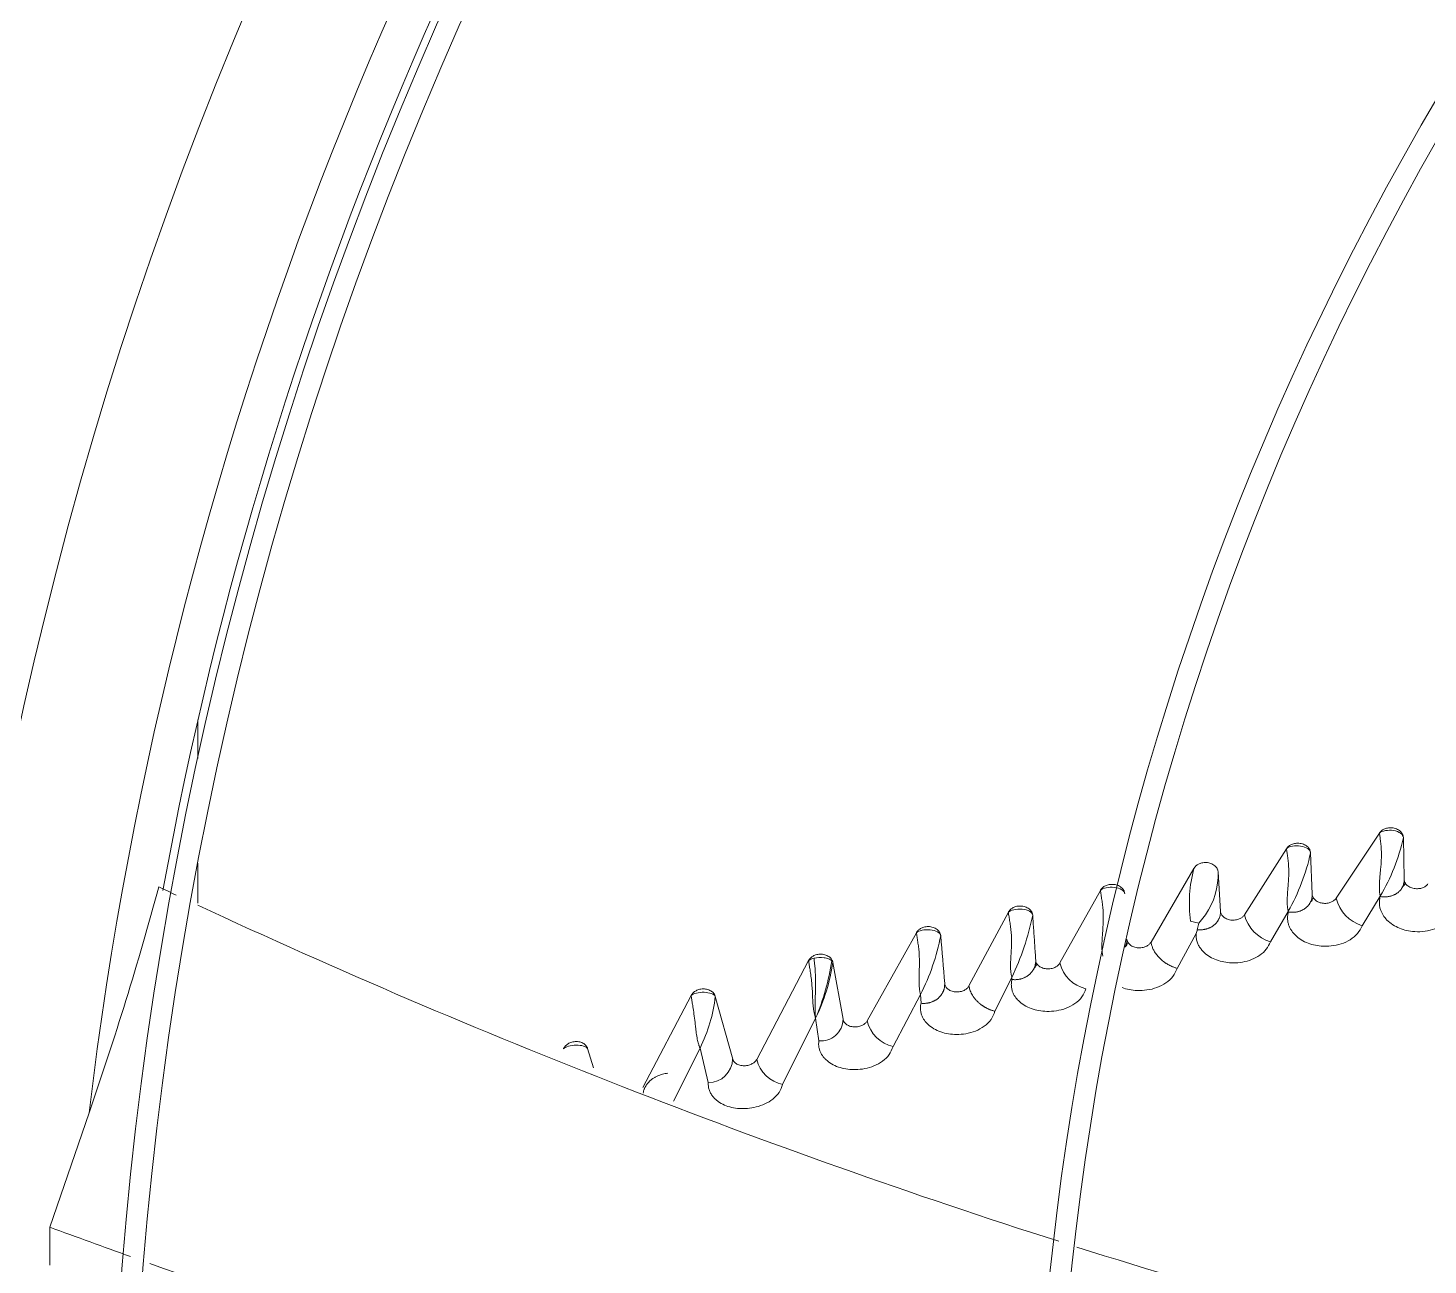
# Model space of a CAD drawing. Header units: millimetres. Extents: x 113490 to 142599, y -20467 to 115.
# Drawn here: x 127257.5 to 127424.1, y -11322.9 to -11175.8 of the extents above; entities that cross this region are included whole.
import ezdxf

# ---------------------------------------------------------------- set-up
doc = ezdxf.new("R2010")
doc.units = ezdxf.units.MM
doc.layers.add('DV3_0', color=7, linetype='Continuous')

msp = doc.modelspace()

# ---------------------------------------------------------------- linework, layer by layer
at = {"layer": 'DV3_0', "color": 7, "linetype": 'Continuous', "lineweight": 15}
for p, q in [((127277.75, -11262.66), (127277.75, -11258.08)), ((127413.17, -11279.31), (127418.33, -11271.54)), ((127402.27, -11281.28), (127407.27, -11273.41)), ((127421.17, -11272.11), (127421.27, -11277.05)), ((127410.13, -11273.91), (127410.33, -11278.83)), ((127277.75, -11279.88), (127277.75, -11275.14)), ((127391.15, -11284.52), (127396.25, -11275.75)), ((127399.13, -11276.17), (127399.41, -11280.86)), ((127380.31, -11287), (127385.13, -11278.36)), ((127416.27, -11282.58), (127418.42, -11279.05)), ((127418.42, -11279.05), (127418.42, -11279.1)), ((127369.49, -11289.73), (127374.18, -11280.96)), ((127397.61, -11281.27), (127396.83, -11282.25)), ((127405.35, -11284.47), (127407.48, -11280.86)), ((127407.48, -11280.86), (127407.48, -11280.94)), ((127357.37, -11293.9), (127363.24, -11283.4)), ((127396.34, -11282.16), (127395.86, -11282.02)), ((127396.83, -11282.25), (127396.34, -11282.16)), ((127396.83, -11282.25), (127396.65, -11283.04)), ((127394.25, -11287.64), (127396.5, -11283.51)), ((127344.24, -11298.47), (127350.41, -11286.72)), ((127353.3, -11286.94), (127354.5, -11293.7)), ((127372.57, -11292.74), (127374.59, -11288.73)), ((127374.59, -11288.73), (127374.6, -11288.97)), ((127330.7, -11301.82), (127336.44, -11290.88)), ((127339.3, -11290.98), (127341.38, -11298.43)), ((127360.45, -11296.95), (127363.73, -11290.76)), ((127363.73, -11290.76), (127363.78, -11291.79)), ((127347.32, -11301.45), (127351.24, -11293.56)), ((127351.24, -11293.56), (127351.63, -11296.27)), ((127324.11, -11297.17), (127324.8, -11299.46)), ((127334.35, -11303.43), (127337.5, -11297.12)), ((127337.5, -11297.12), (127338.47, -11301.24)), ((127264.79, -11304.82), (127260.12, -11318.43)), ((127260.12, -11318.43), (127260.11, -11322.94))]:
    msp.add_line(p, q, dxfattribs=at)
for centre, radius, start, end in [((127723.24, -11359.99), 551.5, 105.4775, 164.5225), ((127723.24, -11359.99), 477.5, 136.9802, 223.0198), ((127723.24, -11359.99), 456, 136.2282, 225.3442), ((127723.24, -11359.99), 453.5, 135.9912, 225.5589), ((127723.24, -11359.99), 457, 142.9574, 169.7123), ((127723.24, -11359.99), 343.5, 135.6595, 225.6229), ((127723.24, -11359.99), 346, 136.506, 225.3203), ((127397.35, -11266.67), 24.44, 329.5659, 347.1478), ((127385.77, -11268.59), 24.93, 330.5289, 347.6867), ((127411.61, -11279.86), 15.9, 165.003, 187.8068), ((127390.78, -11276.45), 8.36, 324.7902, 1.9143), ((126879.86, -11171.3), 407.44, 340.8691, 344.8259), ((127645.5, -10489.2), 872.25, 244.72539, 244.8747), ((127420.52, -11277.25), 0.897, 305.8843, 346.7145), ((127645.5, -10489.2), 872.25, 245.06175, 252.29143), ((127409.54, -11279), 0.942, 307.5746, 346.4297), ((127417.68, -11278.14), 4.66, 194.5439, 252.336), ((127345.41, -11274.85), 32.31, 334.5614, 348.4556), ((127406.63, -11280.15), 4.51, 194.4909, 253.53), ((127402.3, -11285.08), 6, 160.0566, 164.81), ((127339.3, -11278.52), 27.33, 333.3816, 348.9599), ((122229.05, -11718.43), 5155.43, 4.77297, 4.83658), ((127387.37, -11284.29), 1.07, 310.8387, 346.4287), ((127326.1, -11282.85), 27.33, 336.9148, 351.8402), ((127330.14, -11283.39), 23.43, 334.2626, 351.2768), ((127376.49, -11286.79), 1.11, 312.1124, 346.0877), ((127384.25, -11286.11), 4.04, 192.7941, 257.8316), ((127321.4, -11289.05), 18, 333.3669, 353.8444), ((127351.88, -11293.66), 2.62, 264.4516, 359.0626), ((127361.37, -11292.94), 4.11, 193.4011, 257.0944), ((127338.51, -11298.37), 2.86, 269.126, 358.8663), ((127348.1, -11297.57), 3.96, 193.2376, 258.7539), ((127921.03, -9514.29), 1921.39, 249.88091, 250.18566), ((127645.5, -10489.2), 872.25, 252.43948, 259.62023), ((127921.03, -9514.29), 1921.39, 250.25788, 253.58726)]:
    msp.add_arc(centre, radius, start, end, dxfattribs=at)
at = {"layer": 'DV3_0', "color": 7, "linetype": 'Continuous', "lineweight": 20}
for centre, radius, start, end in [((127723.24, -11359.99), 461.75, 142.7915, 173.1384), ((127351.3, -11287.82), 1.41, 100.2143, 128.8732), ((127352.86, -11287.08), 0.461, 17.1263, 49.6164)]:
    msp.add_arc(centre, radius, start, end, dxfattribs=at)
at = {"layer": 'DV3_0', "color": 7, "linetype": 'Continuous', "lineweight": 15}
for points, knots in [([(127418.42, -11279.05), (127418.41, -11279), (127418.39, -11278.9), (127418.36, -11278.74), (127418.34, -11278.57), (127418.32, -11278.4), (127418.31, -11278.11), (127418.32, -11277.64), (127418.36, -11277.01), (127418.41, -11276.38), (127418.46, -11275.88), (127418.51, -11275.38), (127418.54, -11274.87), (127418.56, -11274.33), (127418.56, -11273.9), (127418.55, -11273.55), (127418.53, -11273.21), (127418.5, -11272.89), (127418.47, -11272.59), (127418.43, -11272.3), (127418.39, -11272.03), (127418.36, -11271.77), (127418.34, -11271.62), (127418.33, -11271.54)], [0, 0, 0, 0, 0.022409, 0.045589, 0.069571, 0.094381, 0.120045, 0.191549, 0.285493, 0.377196, 0.444191, 0.486257, 0.570457, 0.643705, 0.688578, 0.731351, 0.772306, 0.811765, 0.850086, 0.887654, 0.924879, 0.962184, 1, 1, 1, 1]), ([(127418.33, -11271.54), (127418.34, -11271.52), (127418.37, -11271.48), (127418.43, -11271.41), (127418.49, -11271.35), (127418.58, -11271.27), (127418.7, -11271.17), (127418.87, -11271.08), (127419.06, -11271), (127419.38, -11270.92), (127419.73, -11270.9), (127420.09, -11270.96), (127420.35, -11271.05), (127420.59, -11271.17), (127420.8, -11271.33), (127420.96, -11271.5), (127421.07, -11271.68), (127421.13, -11271.84), (127421.17, -11271.97), (127421.17, -11272.06), (127421.17, -11272.11)], [0, 0, 0, 0, 0.024134, 0.04836, 0.072806, 0.097596, 0.147346, 0.197463, 0.253452, 0.310188, 0.44873, 0.519838, 0.591578, 0.663957, 0.735397, 0.803684, 0.871681, 0.915225, 0.957782, 1, 1, 1, 1]), ([(127418.33, -11271.54), (127418.48, -11271.41), (127418.74, -11271.31), (127419.34, -11271.2), (127419.69, -11271.19), (127420.34, -11271.3), (127420.64, -11271.42), (127421.05, -11271.72), (127421.17, -11271.91), (127421.17, -11272.11)], [0, 0, 0, 0, 0.25, 0.25, 0.5, 0.5, 0.75, 0.75, 1, 1, 1, 1]), ([(127407.27, -11273.41), (127407.29, -11273.38), (127407.32, -11273.34), (127407.37, -11273.27), (127407.43, -11273.2), (127407.51, -11273.12), (127407.63, -11273.03), (127407.8, -11272.93), (127407.99, -11272.85), (127408.31, -11272.76), (127408.66, -11272.73), (127409.03, -11272.79), (127409.29, -11272.87), (127409.53, -11272.99), (127409.74, -11273.14), (127409.91, -11273.31), (127410.02, -11273.48), (127410.08, -11273.64), (127410.12, -11273.77), (127410.13, -11273.86), (127410.13, -11273.91)], [0, 0, 0, 0, 0.024029, 0.048159, 0.072516, 0.097221, 0.146847, 0.196862, 0.252882, 0.309652, 0.448785, 0.520176, 0.59216, 0.664628, 0.736101, 0.804272, 0.872116, 0.915511, 0.957922, 1, 1, 1, 1]), ([(127407.27, -11273.41), (127407.42, -11273.28), (127407.67, -11273.17), (127408.27, -11273.05), (127408.62, -11273.04), (127409.28, -11273.14), (127409.58, -11273.25), (127410, -11273.54), (127410.12, -11273.72), (127410.13, -11273.91)], [0, 0, 0, 0, 0.25, 0.25, 0.5, 0.5, 0.75, 0.75, 1, 1, 1, 1]), ([(127407.48, -11280.86), (127407.47, -11280.81), (127407.44, -11280.71), (127407.41, -11280.55), (127407.39, -11280.39), (127407.37, -11280.22), (127407.35, -11279.93), (127407.35, -11279.48), (127407.38, -11278.85), (127407.42, -11278.23), (127407.46, -11277.73), (127407.5, -11277.24), (127407.53, -11276.73), (127407.54, -11276.19), (127407.53, -11275.76), (127407.51, -11275.41), (127407.49, -11275.08), (127407.46, -11274.76), (127407.42, -11274.45), (127407.38, -11274.17), (127407.34, -11273.89), (127407.3, -11273.64), (127407.28, -11273.48), (127407.27, -11273.41)], [0, 0, 0, 0, 0.022201, 0.045152, 0.068882, 0.093418, 0.118782, 0.189613, 0.28218, 0.374375, 0.441059, 0.481971, 0.566408, 0.639815, 0.684963, 0.728061, 0.769391, 0.809271, 0.848051, 0.886111, 0.923847, 0.961672, 1, 1, 1, 1]), ([(127396.25, -11275.75), (127396.27, -11275.72), (127396.31, -11275.67), (127396.36, -11275.59), (127396.42, -11275.52), (127396.51, -11275.43), (127396.62, -11275.34), (127396.85, -11275.21), (127397.13, -11275.1), (127397.46, -11275.05), (127397.73, -11275.04), (127398.01, -11275.08), (127398.28, -11275.16), (127398.52, -11275.27), (127398.73, -11275.42), (127398.9, -11275.59), (127399.01, -11275.76), (127399.08, -11275.91), (127399.12, -11276.04), (127399.13, -11276.13), (127399.13, -11276.17)], [0, 0, 0, 0, 0.028167, 0.055348, 0.081659, 0.107229, 0.154212, 0.202321, 0.315456, 0.382435, 0.455458, 0.52668, 0.598478, 0.669805, 0.740218, 0.808365, 0.876005, 0.918304, 0.959423, 1, 1, 1, 1]), ([(127385.13, -11278.36), (127385.14, -11278.34), (127385.17, -11278.29), (127385.22, -11278.22), (127385.27, -11278.16), (127385.35, -11278.07), (127385.47, -11277.97), (127385.63, -11277.86), (127385.82, -11277.77), (127386.13, -11277.67), (127386.5, -11277.63), (127386.87, -11277.67), (127387.14, -11277.74), (127387.39, -11277.86), (127387.61, -11278), (127387.78, -11278.17), (127387.9, -11278.34), (127387.97, -11278.5), (127388, -11278.63), (127388.01, -11278.72), (127388.02, -11278.77)], [0, 0, 0, 0, 0.023863, 0.047824, 0.072015, 0.09656, 0.145727, 0.195355, 0.251243, 0.307931, 0.448733, 0.521024, 0.59385, 0.666733, 0.738421, 0.806257, 0.87365, 0.91656, 0.958451, 1, 1, 1, 1]), ([(127385.13, -11278.36), (127385.26, -11278.24), (127385.51, -11278.12), (127386.11, -11277.99), (127386.46, -11277.98), (127387.13, -11278.05), (127387.44, -11278.15), (127387.88, -11278.42), (127388.01, -11278.59), (127388.02, -11278.77)], [0, 0, 0, 0, 0.25, 0.25, 0.5, 0.5, 0.75, 0.75, 1, 1, 1, 1]), ([(127385.43, -11286.19), (127385.42, -11286.14), (127385.39, -11286.03), (127385.36, -11285.87), (127385.34, -11285.7), (127385.32, -11285.52), (127385.3, -11285.21), (127385.3, -11284.73), (127385.33, -11284.08), (127385.38, -11283.43), (127385.42, -11282.91), (127385.45, -11282.39), (127385.47, -11281.86), (127385.47, -11281.31), (127385.45, -11280.86), (127385.42, -11280.49), (127385.39, -11280.15), (127385.34, -11279.81), (127385.3, -11279.49), (127385.25, -11279.18), (127385.2, -11278.89), (127385.16, -11278.61), (127385.14, -11278.45), (127385.13, -11278.36)], [0, 0, 0, 0, 0.022237, 0.045248, 0.069066, 0.093718, 0.119229, 0.190368, 0.28422, 0.374892, 0.441624, 0.484155, 0.567317, 0.639831, 0.684339, 0.726905, 0.76784, 0.807487, 0.846217, 0.884424, 0.922516, 0.960904, 1, 1, 1, 1]), ([(127418.42, -11279.1), (127418.47, -11279.11), (127418.56, -11279.12), (127418.71, -11279.13), (127418.86, -11279.14), (127419, -11279.14), (127419.14, -11279.13), (127419.28, -11279.12), (127419.42, -11279.1), (127419.56, -11279.07), (127419.69, -11279.04), (127419.82, -11279), (127419.94, -11278.95), (127420.07, -11278.9), (127420.18, -11278.84), (127420.3, -11278.78), (127420.4, -11278.71), (127420.51, -11278.64), (127420.6, -11278.56), (127420.7, -11278.47), (127420.78, -11278.39), (127420.86, -11278.29), (127420.93, -11278.2), (127421, -11278.09), (127421.06, -11277.99), (127421.11, -11277.88), (127421.15, -11277.77), (127421.19, -11277.65), (127421.22, -11277.54), (127421.25, -11277.42), (127421.26, -11277.3), (127421.27, -11277.17), (127421.27, -11277.09), (127421.27, -11277.05)], [0, 0, 0, 0, 0.030624, 0.061201, 0.091776, 0.122388, 0.153068, 0.183841, 0.214727, 0.245741, 0.276895, 0.308198, 0.339656, 0.371275, 0.403058, 0.43501, 0.467136, 0.499442, 0.53193, 0.564598, 0.597438, 0.630439, 0.663587, 0.696868, 0.730267, 0.763765, 0.797349, 0.831004, 0.864717, 0.898478, 0.93228, 0.96612, 1, 1, 1, 1]), ([(127421.27, -11277.05), (127421.27, -11277.11), (127421.28, -11277.24), (127421.38, -11277.5), (127421.61, -11277.79), (127422.04, -11278.05), (127422.57, -11278.18), (127423.1, -11278.17), (127423.55, -11278.04), (127423.83, -11277.87), (127424, -11277.72), (127424.07, -11277.63), (127424.1, -11277.59)], [0, 0, 0, 0, 0.062043, 0.124815, 0.256609, 0.396962, 0.54245, 0.683803, 0.801715, 0.902665, 0.951541, 1, 1, 1, 1]), ([(127407.48, -11280.94), (127407.53, -11280.95), (127407.62, -11280.96), (127407.77, -11280.97), (127407.92, -11280.98), (127408.06, -11280.97), (127408.2, -11280.96), (127408.34, -11280.95), (127408.48, -11280.93), (127408.62, -11280.9), (127408.75, -11280.86), (127408.88, -11280.82), (127409, -11280.77), (127409.13, -11280.72), (127409.24, -11280.66), (127409.36, -11280.59), (127409.46, -11280.52), (127409.57, -11280.44), (127409.66, -11280.36), (127409.75, -11280.27), (127409.84, -11280.18), (127409.92, -11280.09), (127409.99, -11279.99), (127410.05, -11279.89), (127410.11, -11279.78), (127410.17, -11279.67), (127410.21, -11279.56), (127410.25, -11279.44), (127410.28, -11279.32), (127410.3, -11279.2), (127410.32, -11279.08), (127410.33, -11278.95), (127410.33, -11278.87), (127410.33, -11278.83)], [0, 0, 0, 0, 0.03052, 0.060997, 0.091475, 0.121995, 0.152587, 0.183277, 0.214087, 0.245032, 0.276126, 0.307376, 0.338791, 0.370375, 0.402134, 0.434072, 0.466194, 0.498504, 0.531007, 0.563699, 0.59657, 0.629611, 0.662807, 0.696143, 0.729602, 0.763169, 0.796826, 0.83056, 0.864356, 0.898204, 0.932096, 0.966028, 1, 1, 1, 1]), ([(127410.33, -11278.83), (127410.33, -11278.89), (127410.35, -11279.02), (127410.45, -11279.27), (127410.69, -11279.56), (127411.12, -11279.81), (127411.66, -11279.93), (127412.19, -11279.9), (127412.63, -11279.76), (127412.9, -11279.59), (127413.07, -11279.44), (127413.14, -11279.35), (127413.17, -11279.31)], [0, 0, 0, 0, 0.061808, 0.124342, 0.255812, 0.396242, 0.54227, 0.68426, 0.802287, 0.903034, 0.951693, 1, 1, 1, 1]), ([(127418.42, -11279.1), (127418.38, -11279.27), (127418.31, -11279.61), (127418.32, -11280.1), (127418.4, -11280.54), (127418.54, -11280.92), (127418.71, -11281.24), (127418.89, -11281.51), (127419.37, -11282.1), (127420.42, -11282.86), (127422.03, -11283.28), (127423.46, -11283.3), (127424.67, -11283.07), (127425.77, -11282.59), (127426.69, -11281.87), (127427.03, -11281.24), (127427.19, -11280.93)], [0, 0, 0, 0, 0.048201, 0.09227, 0.132334, 0.168466, 0.200643, 0.228802, 0.25286, 0.399444, 0.537774, 0.628473, 0.721072, 0.814191, 0.907038, 1, 1, 1, 1]), ([(127374.18, -11280.96), (127374.19, -11280.94), (127374.21, -11280.89), (127374.26, -11280.82), (127374.32, -11280.75), (127374.39, -11280.67), (127374.51, -11280.57), (127374.67, -11280.46), (127374.85, -11280.36), (127375.16, -11280.25), (127375.53, -11280.21), (127375.9, -11280.24), (127376.18, -11280.31), (127376.43, -11280.42), (127376.65, -11280.56), (127376.83, -11280.73), (127376.94, -11280.9), (127377.02, -11281.05), (127377.06, -11281.19), (127377.07, -11281.28), (127377.07, -11281.32)], [0, 0, 0, 0, 0.023808, 0.047726, 0.071885, 0.096412, 0.145198, 0.194482, 0.250252, 0.306836, 0.44823, 0.520887, 0.594068, 0.667165, 0.739009, 0.806802, 0.874094, 0.916845, 0.958589, 1, 1, 1, 1]), ([(127374.18, -11280.96), (127374.3, -11280.84), (127374.54, -11280.73), (127375.14, -11280.6), (127375.49, -11280.58), (127376.16, -11280.64), (127376.47, -11280.73), (127376.92, -11280.98), (127377.06, -11281.15), (127377.07, -11281.32)], [0, 0, 0, 0, 0.25, 0.25, 0.5, 0.5, 0.75, 0.75, 1, 1, 1, 1]), ([(127374.59, -11288.73), (127374.58, -11288.68), (127374.55, -11288.58), (127374.52, -11288.42), (127374.49, -11288.25), (127374.47, -11288.07), (127374.44, -11287.78), (127374.43, -11287.31), (127374.45, -11286.66), (127374.49, -11286.02), (127374.52, -11285.5), (127374.54, -11284.99), (127374.55, -11284.46), (127374.54, -11283.91), (127374.52, -11283.47), (127374.49, -11283.1), (127374.45, -11282.76), (127374.4, -11282.42), (127374.35, -11282.1), (127374.3, -11281.79), (127374.25, -11281.5), (127374.2, -11281.22), (127374.19, -11281.05), (127374.18, -11280.96)], [0, 0, 0, 0, 0.022002, 0.044764, 0.068319, 0.092694, 0.117911, 0.188328, 0.280844, 0.371809, 0.438209, 0.479748, 0.562928, 0.635555, 0.680347, 0.723252, 0.76458, 0.804675, 0.843903, 0.882652, 0.921318, 0.960302, 1, 1, 1, 1]), ([(127377.07, -11281.32), (127377.09, -11281.62), (127377.13, -11282.21), (127377.19, -11283.1), (127377.25, -11283.99), (127377.31, -11284.88), (127377.37, -11285.78), (127377.41, -11286.38), (127377.43, -11286.68)], [0, 0, 0, 0, 0.163352, 0.328023, 0.494015, 0.661335, 0.829994, 1, 1, 1, 1]), ([(127396.65, -11283.04), (127396.7, -11283.04), (127396.8, -11283.05), (127396.94, -11283.06), (127397.08, -11283.06), (127397.22, -11283.05), (127397.36, -11283.03), (127397.5, -11283.01), (127397.63, -11282.98), (127397.76, -11282.95), (127397.89, -11282.91), (127398.01, -11282.87), (127398.14, -11282.81), (127398.25, -11282.76), (127398.37, -11282.69), (127398.48, -11282.63), (127398.58, -11282.55), (127398.68, -11282.48), (127398.77, -11282.39), (127398.86, -11282.3), (127398.94, -11282.21), (127399.02, -11282.12), (127399.08, -11282.02), (127399.15, -11281.91), (127399.21, -11281.81), (127399.26, -11281.69), (127399.3, -11281.58), (127399.34, -11281.47), (127399.37, -11281.35), (127399.39, -11281.23), (127399.4, -11281.11), (127399.41, -11280.98), (127399.41, -11280.9), (127399.41, -11280.86)], [0, 0, 0, 0, 0.030265, 0.060513, 0.090787, 0.121122, 0.15155, 0.182096, 0.21278, 0.243616, 0.274618, 0.305794, 0.337151, 0.368694, 0.400427, 0.432355, 0.464482, 0.496811, 0.529346, 0.562081, 0.595008, 0.628116, 0.661391, 0.694819, 0.728381, 0.762063, 0.795848, 0.82972, 0.863667, 0.897675, 0.931737, 0.965846, 1, 1, 1, 1]), ([(127399.41, -11280.86), (127399.42, -11280.92), (127399.44, -11281.05), (127399.54, -11281.29), (127399.79, -11281.58), (127400.23, -11281.82), (127400.77, -11281.93), (127401.3, -11281.89), (127401.73, -11281.75), (127402.01, -11281.57), (127402.17, -11281.41), (127402.23, -11281.32), (127402.27, -11281.28)], [0, 0, 0, 0, 0.061572, 0.123849, 0.255018, 0.395564, 0.542157, 0.684789, 0.802921, 0.903424, 0.951914, 1, 1, 1, 1]), ([(127407.48, -11280.94), (127407.44, -11281.11), (127407.38, -11281.44), (127407.39, -11281.92), (127407.48, -11282.35), (127407.62, -11282.72), (127407.79, -11283.05), (127407.98, -11283.32), (127408.47, -11283.91), (127409.55, -11284.65), (127411.17, -11285.03), (127412.6, -11285.02), (127413.79, -11284.77), (127414.88, -11284.27), (127415.79, -11283.53), (127416.11, -11282.89), (127416.27, -11282.58)], [0, 0, 0, 0, 0.046866, 0.089983, 0.129484, 0.165451, 0.19787, 0.226685, 0.25182, 0.39873, 0.538192, 0.627822, 0.719907, 0.813023, 0.906239, 1, 1, 1, 1]), ([(127363.24, -11283.4), (127363.25, -11283.38), (127363.28, -11283.33), (127363.32, -11283.26), (127363.37, -11283.2), (127363.45, -11283.11), (127363.56, -11283.01), (127363.72, -11282.91), (127363.91, -11282.81), (127364.22, -11282.7), (127364.58, -11282.66), (127364.95, -11282.69), (127365.22, -11282.76), (127365.48, -11282.86), (127365.69, -11283), (127365.87, -11283.17), (127365.99, -11283.33), (127366.06, -11283.49), (127366.11, -11283.62), (127366.12, -11283.71), (127366.12, -11283.75)], [0, 0, 0, 0, 0.023224, 0.046559, 0.070122, 0.094029, 0.142577, 0.19164, 0.247919, 0.304972, 0.44783, 0.520778, 0.594184, 0.66739, 0.739327, 0.807118, 0.874376, 0.917068, 0.958723, 1, 1, 1, 1]), ([(127363.24, -11283.4), (127363.37, -11283.28), (127363.61, -11283.17), (127364.2, -11283.05), (127364.55, -11283.03), (127365.21, -11283.1), (127365.52, -11283.18), (127365.97, -11283.43), (127366.11, -11283.58), (127366.12, -11283.75)], [0, 0, 0, 0, 0.25, 0.25, 0.5, 0.5, 0.75, 0.75, 1, 1, 1, 1]), ([(127363.73, -11290.76), (127363.72, -11290.72), (127363.69, -11290.62), (127363.65, -11290.47), (127363.62, -11290.31), (127363.6, -11290.15), (127363.57, -11289.87), (127363.54, -11289.43), (127363.55, -11288.83), (127363.56, -11288.23), (127363.58, -11287.74), (127363.59, -11287.27), (127363.59, -11286.77), (127363.58, -11286.24), (127363.56, -11285.81), (127363.53, -11285.46), (127363.49, -11285.13), (127363.44, -11284.8), (127363.4, -11284.49), (127363.35, -11284.19), (127363.31, -11283.91), (127363.27, -11283.64), (127363.25, -11283.48), (127363.24, -11283.4)], [0, 0, 0, 0, 0.021649, 0.044054, 0.067247, 0.091253, 0.116094, 0.185169, 0.275206, 0.366062, 0.431165, 0.470125, 0.553471, 0.626346, 0.672137, 0.716118, 0.758577, 0.799825, 0.840195, 0.880037, 0.91971, 0.959577, 1, 1, 1, 1]), ([(127388.07, -11285.12), (127388.08, -11285.08), (127388.12, -11285.01), (127388.16, -11284.9), (127388.2, -11284.78), (127388.23, -11284.66), (127388.25, -11284.54), (127388.27, -11284.41), (127388.27, -11284.28), (127388.27, -11284.2), (127388.27, -11284.15)], [0.7337345, 0.7337345, 0.7337345, 0.7337345, 0.7628649, 0.7965844, 0.8303767, 0.8642271, 0.8981227, 0.9320539, 0.9660139, 1, 1, 1, 1]), ([(127388.27, -11284.15), (127388.27, -11284.18), (127388.28, -11284.23), (127388.29, -11284.31), (127388.31, -11284.38), (127388.34, -11284.45), (127388.4, -11284.56), (127388.49, -11284.7), (127388.66, -11284.86), (127388.86, -11284.99), (127389.19, -11285.13), (127389.65, -11285.22), (127390.11, -11285.18), (127390.43, -11285.08), (127390.63, -11284.99), (127390.8, -11284.89), (127390.94, -11284.78), (127391.06, -11284.66), (127391.12, -11284.57), (127391.15, -11284.52)], [0, 0, 0, 0, 0.024403, 0.048716, 0.073078, 0.097627, 0.122498, 0.187206, 0.253061, 0.322964, 0.39398, 0.541384, 0.684938, 0.744578, 0.803456, 0.853954, 0.903766, 0.952151, 1, 1, 1, 1]), ([(127394.25, -11287.64), (127394.2, -11287.63), (127394.09, -11287.59), (127393.93, -11287.54), (127393.78, -11287.48), (127393.64, -11287.42), (127393.51, -11287.36), (127393.39, -11287.3), (127393.27, -11287.24), (127393.16, -11287.18), (127393.06, -11287.12), (127392.97, -11287.06), (127392.88, -11287.01), (127392.8, -11286.95), (127392.73, -11286.9), (127392.66, -11286.85), (127392.61, -11286.81), (127392.56, -11286.77), (127392.51, -11286.73), (127392.47, -11286.7), (127392.44, -11286.67), (127392.41, -11286.64), (127392.39, -11286.62), (127392.37, -11286.61), (127392.36, -11286.6), (127392.28, -11286.52), (127392.14, -11286.39), (127391.95, -11286.19), (127391.78, -11285.99), (127391.64, -11285.79), (127391.52, -11285.59), (127391.42, -11285.4), (127391.34, -11285.21), (127391.27, -11285.03), (127391.21, -11284.85), (127391.17, -11284.68), (127391.16, -11284.58), (127391.15, -11284.52)], [0, 0, 0, 0, 0.034123, 0.06675, 0.09792, 0.12766, 0.15599, 0.182924, 0.208471, 0.232639, 0.255429, 0.276844, 0.296882, 0.315543, 0.332825, 0.348723, 0.363236, 0.376358, 0.388086, 0.398416, 0.407345, 0.414868, 0.420982, 0.425684, 0.428973, 0.430847, 0.490957, 0.549235, 0.605761, 0.660585, 0.713745, 0.765274, 0.815208, 0.863593, 0.91048, 0.955927, 1, 1, 1, 1]), ([(127396.5, -11283.51), (127396.5, -11283.68), (127396.5, -11284.01), (127396.62, -11284.49), (127396.8, -11284.91), (127397.04, -11285.29), (127397.32, -11285.62), (127397.93, -11286.18), (127399.11, -11286.81), (127400.7, -11287.04), (127402.05, -11286.93), (127403.14, -11286.63), (127404.12, -11286.11), (127404.93, -11285.38), (127405.21, -11284.78), (127405.35, -11284.48)], [0, 0, 0, 0, 0.04854, 0.0945, 0.138055, 0.179268, 0.218149, 0.254623, 0.40285, 0.546551, 0.633793, 0.723693, 0.814955, 0.906909, 1, 1, 1, 1]), ([(127350.41, -11286.72), (127350.42, -11286.69), (127350.45, -11286.65), (127350.49, -11286.58), (127350.54, -11286.51), (127350.61, -11286.43), (127350.72, -11286.33), (127350.87, -11286.22), (127351.04, -11286.12), (127351.34, -11286), (127351.69, -11285.94), (127352.06, -11285.96), (127352.33, -11286.01), (127352.59, -11286.11), (127352.82, -11286.23), (127353.01, -11286.39), (127353.13, -11286.54), (127353.22, -11286.69), (127353.27, -11286.81), (127353.29, -11286.9), (127353.3, -11286.94)], [0, 0, 0, 0, 0.023193, 0.046564, 0.070228, 0.094297, 0.142095, 0.190415, 0.245993, 0.302304, 0.444824, 0.518345, 0.592326, 0.666155, 0.738761, 0.807216, 0.87511, 0.917452, 0.958876, 1, 1, 1, 1]), ([(127351.24, -11293.56), (127351.23, -11293.52), (127351.19, -11293.43), (127351.15, -11293.29), (127351.11, -11293.13), (127351.07, -11292.96), (127351.03, -11292.77), (127351, -11292.56), (127350.97, -11292.34), (127350.94, -11292.1), (127350.91, -11291.72), (127350.89, -11291.27), (127350.87, -11290.83), (127350.86, -11290.47), (127350.84, -11290.13), (127350.81, -11289.74), (127350.77, -11289.23), (127350.7, -11288.58), (127350.6, -11287.96), (127350.53, -11287.53), (127350.48, -11287.24), (127350.44, -11286.97), (127350.42, -11286.8), (127350.41, -11286.72)], [0, 0, 0, 0, 0.021582, 0.044993, 0.070281, 0.097487, 0.126644, 0.157785, 0.190935, 0.22612, 0.263363, 0.35736, 0.420759, 0.452963, 0.510655, 0.563618, 0.611913, 0.723706, 0.825547, 0.868701, 0.911913, 0.955557, 1, 1, 1, 1]), ([(127351.05, -11286.43), (127351.06, -11286.57), (127351.1, -11286.89), (127351.17, -11287.56), (127351.23, -11288.4), (127351.24, -11289.35), (127351.22, -11290.26), (127351.2, -11291.14), (127351.17, -11291.99), (127351.18, -11292.81), (127351.21, -11293.32), (127351.24, -11293.56)], [0, 0, 0, 0, 0.062498, 0.125002, 0.250008, 0.375015, 0.500022, 0.625029, 0.750035, 0.875042, 1, 1, 1, 1]), ([(127374.6, -11288.97), (127374.65, -11288.97), (127374.75, -11288.98), (127374.89, -11288.99), (127375.04, -11288.99), (127375.18, -11288.98), (127375.33, -11288.96), (127375.47, -11288.94), (127375.6, -11288.91), (127375.74, -11288.88), (127375.87, -11288.84), (127376, -11288.79), (127376.12, -11288.73), (127376.25, -11288.67), (127376.36, -11288.61), (127376.47, -11288.53), (127376.58, -11288.46), (127376.68, -11288.37), (127376.77, -11288.29), (127376.86, -11288.19), (127376.95, -11288.1), (127377.02, -11288), (127377.09, -11287.89), (127377.16, -11287.78), (127377.22, -11287.67), (127377.27, -11287.56), (127377.31, -11287.44), (127377.35, -11287.32), (127377.38, -11287.19), (127377.4, -11287.07), (127377.42, -11286.94), (127377.43, -11286.81), (127377.43, -11286.73), (127377.43, -11286.68)], [0, 0, 0, 0, 0.030308, 0.060567, 0.09083, 0.121138, 0.151527, 0.182026, 0.21266, 0.243447, 0.274401, 0.305534, 0.336854, 0.368368, 0.400081, 0.431998, 0.464123, 0.496463, 0.529018, 0.561781, 0.594743, 0.627891, 0.661209, 0.69468, 0.728285, 0.762007, 0.795828, 0.82973, 0.863698, 0.897718, 0.931779, 0.965875, 1, 1, 1, 1]), ([(127377.43, -11286.68), (127377.43, -11286.75), (127377.45, -11286.87), (127377.56, -11287.12), (127377.81, -11287.4), (127378.27, -11287.63), (127378.82, -11287.72), (127379.36, -11287.67), (127379.8, -11287.5), (127380.07, -11287.31), (127380.22, -11287.14), (127380.28, -11287.05), (127380.31, -11287)], [0, 0, 0, 0, 0.060685, 0.122132, 0.252219, 0.393086, 0.541388, 0.685757, 0.80418, 0.904063, 0.952325, 1, 1, 1, 1]), ([(127387.7, -11289.92), (127388.26, -11290.13), (127389.26, -11290.32), (127390.69, -11290.25), (127391.87, -11289.96), (127392.95, -11289.42), (127393.83, -11288.63), (127394.11, -11287.97), (127394.25, -11287.64)], [0.3972733, 0.3972733, 0.3972733, 0.3972733, 0.5378895, 0.6256928, 0.7171017, 0.8104865, 0.9045782, 1, 1, 1, 1]), ([(127336.44, -11290.88), (127336.45, -11290.85), (127336.48, -11290.79), (127336.54, -11290.7), (127336.61, -11290.62), (127336.68, -11290.54), (127336.76, -11290.47), (127336.87, -11290.39), (127337.02, -11290.3), (127337.23, -11290.2), (127337.46, -11290.13), (127337.73, -11290.09), (127338.01, -11290.08), (127338.28, -11290.12), (127338.54, -11290.2), (127338.77, -11290.31), (127338.96, -11290.45), (127339.1, -11290.59), (127339.2, -11290.73), (127339.26, -11290.85), (127339.29, -11290.93), (127339.3, -11290.98)], [0, 0, 0, 0, 0.030288, 0.060436, 0.090667, 0.121199, 0.152246, 0.184013, 0.239268, 0.295142, 0.366703, 0.438927, 0.513041, 0.58743, 0.661711, 0.734892, 0.803943, 0.872398, 0.915766, 0.958092, 1, 1, 1, 1]), ([(127363.78, -11291.79), (127363.83, -11291.8), (127363.93, -11291.81), (127364.08, -11291.81), (127364.22, -11291.81), (127364.37, -11291.8), (127364.51, -11291.78), (127364.65, -11291.76), (127364.78, -11291.73), (127364.92, -11291.69), (127365.05, -11291.64), (127365.18, -11291.59), (127365.3, -11291.54), (127365.42, -11291.48), (127365.54, -11291.41), (127365.65, -11291.33), (127365.75, -11291.26), (127365.86, -11291.17), (127365.95, -11291.08), (127366.04, -11290.99), (127366.12, -11290.89), (127366.2, -11290.79), (127366.27, -11290.68), (127366.33, -11290.57), (127366.39, -11290.45), (127366.44, -11290.34), (127366.49, -11290.22), (127366.53, -11290.1), (127366.56, -11289.97), (127366.58, -11289.84), (127366.59, -11289.72), (127366.6, -11289.59), (127366.6, -11289.5), (127366.6, -11289.45)], [0, 0, 0, 0, 0.030136, 0.060229, 0.09033, 0.120484, 0.150727, 0.181089, 0.211596, 0.242267, 0.273117, 0.304158, 0.335401, 0.366851, 0.398516, 0.4304, 0.462508, 0.494847, 0.527415, 0.560208, 0.593214, 0.626421, 0.659811, 0.693369, 0.727075, 0.76091, 0.794856, 0.828896, 0.863012, 0.89719, 0.93142, 0.965692, 1, 1, 1, 1]), ([(127366.6, -11289.45), (127366.61, -11289.52), (127366.63, -11289.64), (127366.75, -11289.89), (127367, -11290.16), (127367.47, -11290.39), (127368.02, -11290.48), (127368.56, -11290.41), (127369, -11290.23), (127369.26, -11290.04), (127369.41, -11289.87), (127369.47, -11289.78), (127369.49, -11289.73)], [0, 0, 0, 0, 0.060575, 0.121864, 0.251873, 0.393076, 0.542041, 0.686902, 0.805201, 0.904632, 0.952595, 1, 1, 1, 1]), ([(127372.57, -11292.74), (127372.52, -11292.73), (127372.41, -11292.7), (127372.25, -11292.65), (127372.1, -11292.6), (127371.96, -11292.54), (127371.83, -11292.49), (127371.7, -11292.43), (127371.59, -11292.37), (127371.48, -11292.32), (127371.38, -11292.26), (127371.29, -11292.21), (127371.2, -11292.15), (127371.12, -11292.1), (127371.06, -11292.05), (127370.99, -11292.01), (127370.94, -11291.97), (127370.89, -11291.93), (127370.84, -11291.9), (127370.81, -11291.87), (127370.78, -11291.84), (127370.75, -11291.82), (127370.73, -11291.8), (127370.62, -11291.71), (127370.42, -11291.53), (127370.18, -11291.25), (127369.98, -11290.98), (127369.81, -11290.71), (127369.69, -11290.45), (127369.6, -11290.2), (127369.53, -11289.96), (127369.51, -11289.81), (127369.49, -11289.73)], [0, 0, 0, 0, 0.034456, 0.067339, 0.098697, 0.128564, 0.156963, 0.18391, 0.209417, 0.233489, 0.25613, 0.27734, 0.297118, 0.31546, 0.332363, 0.347824, 0.361835, 0.374394, 0.385495, 0.395132, 0.403302, 0.41, 0.415223, 0.418967, 0.502787, 0.583185, 0.66032, 0.734271, 0.805105, 0.872915, 0.937826, 1, 1, 1, 1]), ([(127374.6, -11288.97), (127374.57, -11289.13), (127374.51, -11289.45), (127374.54, -11289.92), (127374.63, -11290.33), (127374.78, -11290.69), (127374.96, -11291), (127375.16, -11291.26), (127375.69, -11291.83), (127376.83, -11292.53), (127378.48, -11292.81), (127379.91, -11292.72), (127381.07, -11292.42), (127382.13, -11291.86), (127383, -11291.06), (127383.27, -11290.4), (127383.4, -11290.06)], [0, 0, 0, 0, 0.045548, 0.087519, 0.126094, 0.161379, 0.19334, 0.221908, 0.246984, 0.395601, 0.538837, 0.62563, 0.716499, 0.809819, 0.904066, 1, 1, 1, 1]), ([(127337.5, -11297.12), (127337.49, -11297.1), (127337.47, -11297.07), (127337.44, -11297.01), (127337.41, -11296.92), (127337.35, -11296.78), (127337.29, -11296.6), (127337.22, -11296.35), (127337.13, -11295.94), (127337.04, -11295.35), (127336.96, -11294.68), (127336.88, -11293.92), (127336.78, -11293.11), (127336.67, -11292.38), (127336.59, -11291.91), (127336.54, -11291.63), (127336.5, -11291.36), (127336.46, -11291.11), (127336.45, -11290.95), (127336.44, -11290.88)], [0, 0, 0, 0, 0.007351, 0.019112, 0.035329, 0.056048, 0.092627, 0.133596, 0.17908, 0.297728, 0.413356, 0.493007, 0.644708, 0.775162, 0.820607, 0.865531, 0.910216, 0.954944, 1, 1, 1, 1]), ([(127363.78, -11291.79), (127363.75, -11291.96), (127363.7, -11292.28), (127363.73, -11292.74), (127363.83, -11293.15), (127363.99, -11293.51), (127364.17, -11293.81), (127364.37, -11294.07), (127364.91, -11294.63), (127366.07, -11295.31), (127367.73, -11295.56), (127369.14, -11295.45), (127370.29, -11295.13), (127371.34, -11294.57), (127372.2, -11293.76), (127372.45, -11293.08), (127372.57, -11292.74)], [0, 0, 0, 0, 0.045627, 0.087603, 0.126118, 0.161277, 0.193037, 0.221314, 0.245998, 0.395257, 0.539818, 0.625245, 0.715448, 0.808686, 0.903283, 1, 1, 1, 1]), ([(127354.5, -11293.7), (127354.51, -11293.73), (127354.52, -11293.79), (127354.55, -11293.88), (127354.59, -11293.97), (127354.66, -11294.08), (127354.78, -11294.21), (127354.95, -11294.35), (127355.17, -11294.46), (127355.49, -11294.58), (127355.95, -11294.63), (127356.4, -11294.56), (127356.71, -11294.45), (127356.89, -11294.36), (127357.05, -11294.26), (127357.18, -11294.15), (127357.29, -11294.03), (127357.34, -11293.94), (127357.37, -11293.9)], [0, 0, 0, 0, 0.030138, 0.060243, 0.090571, 0.121372, 0.18595, 0.251797, 0.322108, 0.393644, 0.54284, 0.688154, 0.748031, 0.807067, 0.857092, 0.906392, 0.953514, 1, 1, 1, 1]), ([(127321.24, -11297.22), (127321.25, -11297.19), (127321.28, -11297.13), (127321.33, -11297.04), (127321.39, -11296.96), (127321.46, -11296.88), (127321.54, -11296.8), (127321.65, -11296.71), (127321.79, -11296.61), (127322, -11296.5), (127322.24, -11296.42), (127322.51, -11296.36), (127322.79, -11296.34), (127323.06, -11296.37), (127323.32, -11296.43), (127323.56, -11296.53), (127323.76, -11296.66), (127323.9, -11296.8), (127324, -11296.93), (127324.07, -11297.04), (127324.1, -11297.13), (127324.11, -11297.17)], [0, 0, 0, 0, 0.029896, 0.059715, 0.089669, 0.119968, 0.150813, 0.182396, 0.238307, 0.294807, 0.368026, 0.44178, 0.516768, 0.591774, 0.665935, 0.738735, 0.806898, 0.874392, 0.917117, 0.958773, 1, 1, 1, 1]), ([(127351.63, -11296.27), (127351.61, -11296.42), (127351.58, -11296.72), (127351.65, -11297.15), (127351.77, -11297.53), (127351.93, -11297.87), (127352.14, -11298.16), (127352.36, -11298.41), (127352.93, -11298.94), (127354.11, -11299.55), (127355.74, -11299.75), (127357.12, -11299.6), (127358.22, -11299.27), (127359.23, -11298.71), (127360.07, -11297.93), (127360.32, -11297.28), (127360.45, -11296.95)], [0, 0, 0, 0, 0.042898, 0.083054, 0.120616, 0.155688, 0.188241, 0.218209, 0.245505, 0.394945, 0.541922, 0.626867, 0.716649, 0.809503, 0.903745, 1, 1, 1, 1]), ([(127341.37, -11298.43), (127341.38, -11298.46), (127341.4, -11298.52), (127341.44, -11298.6), (127341.49, -11298.68), (127341.57, -11298.78), (127341.69, -11298.91), (127341.88, -11299.03), (127342.1, -11299.13), (127342.44, -11299.22), (127342.8, -11299.24), (127343.17, -11299.19), (127343.41, -11299.12), (127343.62, -11299.03), (127343.81, -11298.93), (127343.98, -11298.8), (127344.13, -11298.64), (127344.2, -11298.53), (127344.24, -11298.47)], [0, 0, 0, 0, 0.030274, 0.06055, 0.091079, 0.122109, 0.187322, 0.253881, 0.325087, 0.39756, 0.548712, 0.621886, 0.694555, 0.753629, 0.811883, 0.876072, 0.938147, 1, 1, 1, 1]), ([(127330.72, -11302.5), (127330.73, -11302.46), (127330.75, -11302.36), (127330.78, -11302.22), (127330.82, -11302.09), (127330.87, -11301.96), (127330.93, -11301.83), (127330.99, -11301.72), (127331.05, -11301.6), (127331.12, -11301.5), (127331.19, -11301.4), (127331.27, -11301.31), (127331.34, -11301.22), (127331.42, -11301.15), (127331.49, -11301.07), (127331.62, -11300.95), (127331.81, -11300.79), (127332.09, -11300.61), (127332.39, -11300.46), (127332.7, -11300.33), (127333.02, -11300.23), (127333.34, -11300.16), (127333.55, -11300.14), (127333.65, -11300.13)], [0, 0, 0, 0, 0.040335, 0.079915, 0.118548, 0.156089, 0.192434, 0.227512, 0.261275, 0.293695, 0.324754, 0.35444, 0.382746, 0.409661, 0.435175, 0.459272, 0.539283, 0.618976, 0.698062, 0.776208, 0.852906, 0.927593, 1, 1, 1, 1]), ([(127338.47, -11301.24), (127338.47, -11301.4), (127338.47, -11301.73), (127338.6, -11302.18), (127338.79, -11302.58), (127339.04, -11302.93), (127339.32, -11303.22), (127339.96, -11303.75), (127341.22, -11304.29), (127342.85, -11304.38), (127344.19, -11304.16), (127345.24, -11303.8), (127346.19, -11303.22), (127346.98, -11302.43), (127347.21, -11301.78), (127347.32, -11301.45)], [0, 0, 0, 0, 0.047349, 0.092046, 0.134288, 0.174167, 0.211616, 0.246529, 0.396951, 0.547855, 0.630192, 0.718077, 0.809734, 0.90352, 1, 1, 1, 1])]:
    msp.add_open_spline(points, degree=3, knots=knots, dxfattribs=at)
at = {"layer": 'DV3_0', "color": 7, "linetype": 'Continuous', "lineweight": 20}
for points, knots in [([(127351.05, -11286.43), (127351.4, -11286.34), (127351.85, -11286.32), (127352.44, -11286.4), (127352.62, -11286.45), (127352.94, -11286.57), (127353.07, -11286.64), (127353.16, -11286.73)], [0, 0, 0, 0, 0.5, 0.5, 0.75, 0.75, 1, 1, 1, 1]), ([(127336.44, -11290.88), (127336.56, -11290.76), (127336.78, -11290.66), (127337.32, -11290.52), (127337.65, -11290.48), (127338.29, -11290.5), (127338.6, -11290.55), (127339.07, -11290.72), (127339.24, -11290.84), (127339.3, -11290.98)], [0, 0, 0, 0, 0.25, 0.25, 0.5, 0.5, 0.75, 0.75, 1, 1, 1, 1])]:
    msp.add_open_spline(points, degree=3, knots=knots, dxfattribs=at)
msp.add_open_spline([(127321.24, -11297.22), (127321.35, -11297.1), (127321.77, -11296.88), (127322.76, -11296.74), (127323.7, -11296.85), (127324.04, -11297.05), (127324.11, -11297.17)], degree=3, dxfattribs=at)

doc.saveas('drawing.dxf')
